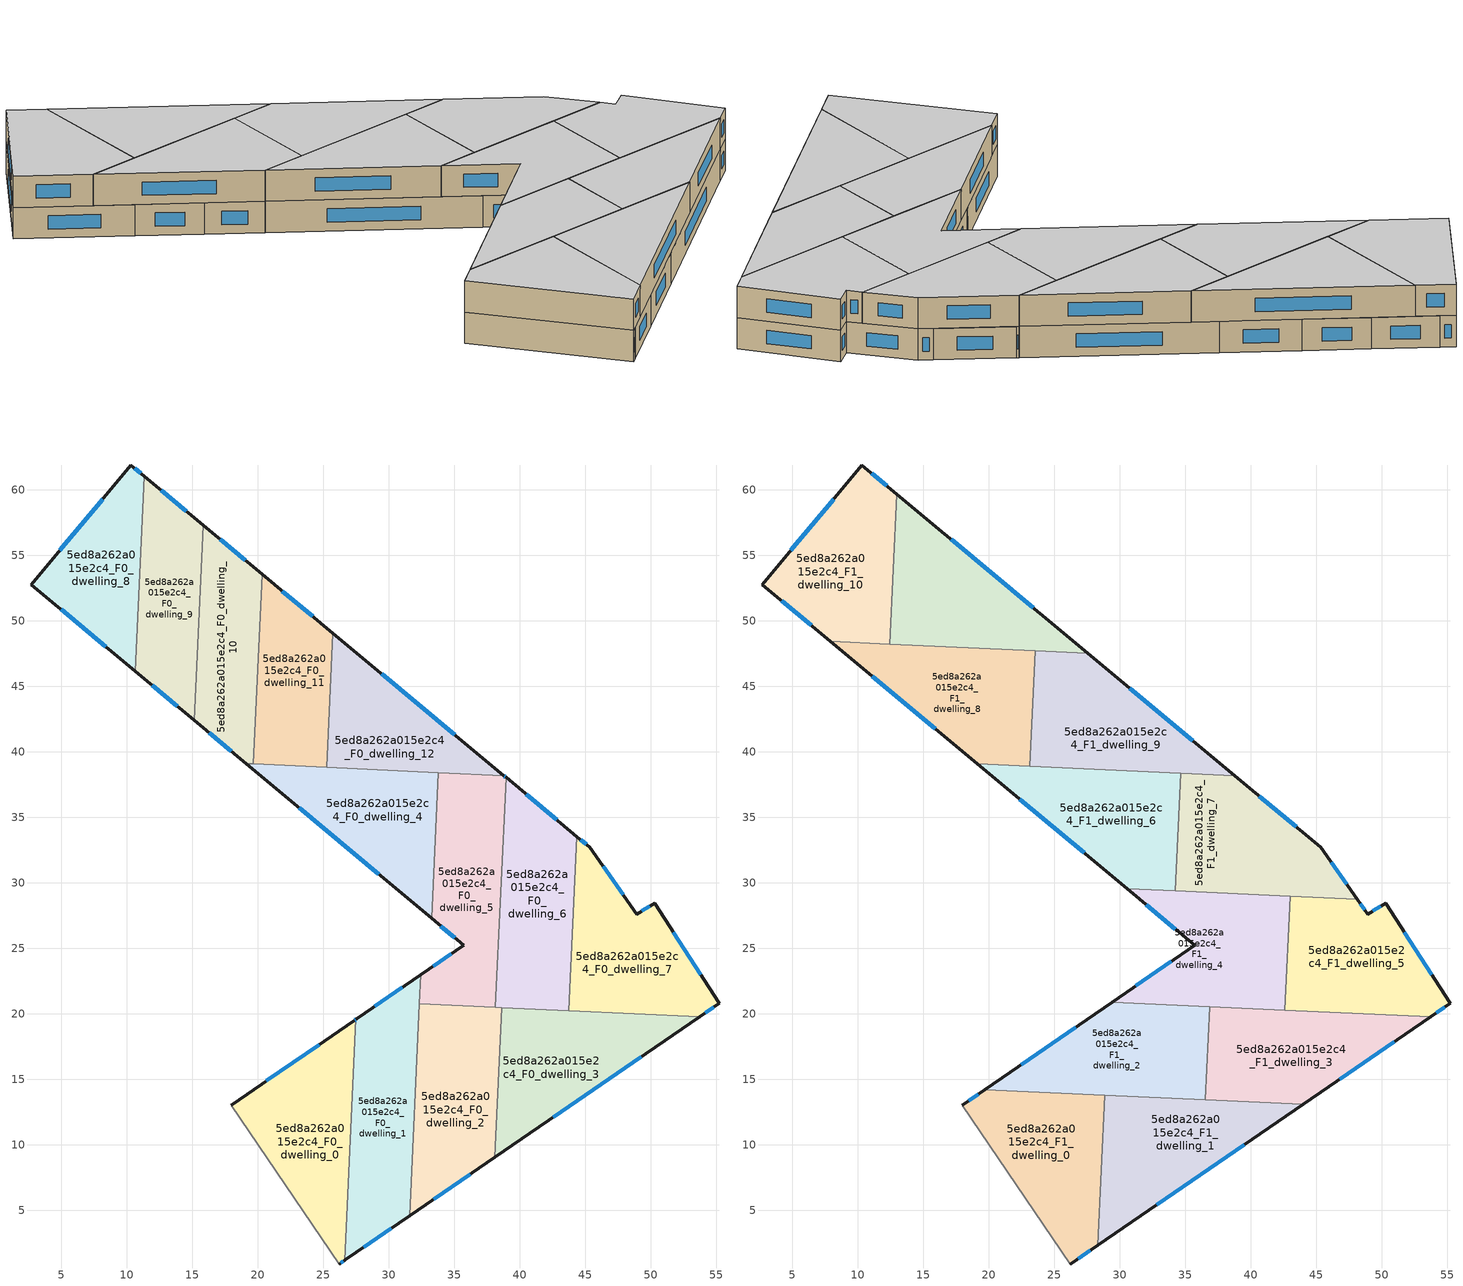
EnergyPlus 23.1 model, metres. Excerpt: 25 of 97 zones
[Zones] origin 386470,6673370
5ed8a262a015e2c4_F0_dwelling_0
 floor ground (EU_floor_Construction): 27.51,19.57 26.66,1.18 26.24,0.89 17.98,13.02 27.41,19.5 z0
 wall outside (EU_wall_Construction): 27.51,19.57 27.41,19.5 17.98,13.02 / 26.24,0.89 26.66,1.18 z0:3
 wall to 5ed8a262a015e2c4_F0_dwelling_1 (EU_wall_Construction): 26.66,1.18 27.51,19.57 z0:3
 wall adiabatic (EU_wall_Construction): 17.98,13.02 26.24,0.89 z0:3
 window (EU_Window_Construction): 27.48,19.55 27.44,19.52 / 26.36,0.98 26.54,1.1 / 24.72,17.65 20.68,14.87 z0.86:2.14
5ed8a262a015e2c4_F0_dwelling_1
 floor ground (EU_floor_Construction): 32.46,22.97 31.61,4.58 26.71,1.22 26.66,1.18 27.51,19.57 27.56,19.61 z0
 wall outside (EU_wall_Construction): 32.46,22.97 27.56,19.61 27.51,19.57 / 26.66,1.18 26.71,1.22 31.61,4.58 z0:3
 wall to 5ed8a262a015e2c4_F0_dwelling_2 (EU_wall_Construction): 31.61,4.58 32.36,20.76 z0:3
 wall to 5ed8a262a015e2c4_F0_dwelling_5 (EU_wall_Construction): 32.36,20.76 32.46,22.97 z0:3
 window (EU_Window_Construction): 31.06,22.01 28.96,20.57 / 28.11,2.18 30.21,3.62 z0.86:2.14
5ed8a262a015e2c4_F0_dwelling_10
 floor ground (EU_floor_Construction): 20.35,53.55 19.68,39.06 19.13,39.09 15.17,42.39 15.86,57.29 z0
 wall outside (EU_wall_Construction): 20.35,53.55 15.86,57.29 / 15.17,42.39 19.13,39.09 z0:3
 wall to 5ed8a262a015e2c4_F0_dwelling_11 (EU_wall_Construction): 19.68,39.06 20.35,53.55 z0:3
 wall to 5ed8a262a015e2c4_F0_dwelling_9 (EU_wall_Construction): 15.86,57.29 15.17,42.39 z0:3
 wall to 5ed8a262a015e2c4_F0_dwelling_4 (EU_wall_Construction): 19.13,39.09 19.68,39.06 z0:3
 window (EU_Window_Construction): 19.06,54.61 17.14,56.22 / 16.3,41.45 18,40.03 z0.86:2.14
5ed8a262a015e2c4_F0_dwelling_11
 floor ground (EU_floor_Construction): 25.75,49.04 25.28,38.8 19.68,39.06 20.35,53.55 z0
 wall outside (EU_wall_Construction): 25.75,49.04 20.35,53.55 z0:3
 wall to 5ed8a262a015e2c4_F0_dwelling_12 (EU_wall_Construction): 25.28,38.8 25.75,49.04 z0:3
 wall to 5ed8a262a015e2c4_F0_dwelling_4 (EU_wall_Construction): 19.68,39.06 25.28,38.8 z0:3
 window (EU_Window_Construction): 24.21,50.33 21.89,52.26 z0.86:2.14
5ed8a262a015e2c4_F0_dwelling_12
 floor ground (EU_floor_Construction): 38.79,38.18 25.28,38.8 25.75,49.04 z0
 wall outside (EU_wall_Construction): 38.79,38.18 25.75,49.04 z0:3
 wall to 5ed8a262a015e2c4_F0_dwelling_5 (EU_wall_Construction): 33.8,38.41 38.79,38.18 z0:3
 wall to 5ed8a262a015e2c4_F0_dwelling_4 (EU_wall_Construction): 25.27,38.8 33.8,38.41 z0:3
 window (EU_Window_Construction): 35.07,41.28 29.48,45.94 z0.86:2.14
5ed8a262a015e2c4_F0_dwelling_2
 floor ground (EU_floor_Construction): 38.62,20.47 38.09,9.03 31.61,4.58 32.36,20.75 z0
 wall outside (EU_wall_Construction): 31.61,4.58 38.09,9.03 z0:3
 wall to 5ed8a262a015e2c4_F0_dwelling_3 (EU_wall_Construction): 38.09,9.03 38.62,20.47 z0:3
 wall to 5ed8a262a015e2c4_F0_dwelling_5 (EU_wall_Construction): 38.16,20.49 32.36,20.75 z0:3
 wall to 5ed8a262a015e2c4_F0_dwelling_6 (EU_wall_Construction): 38.62,20.47 38.16,20.49 z0:3
 window (EU_Window_Construction): 33.46,5.85 36.24,7.76 z0.86:2.14
5ed8a262a015e2c4_F0_dwelling_3
 floor ground (EU_floor_Construction): 53.75,19.77 38.09,9.03 38.62,20.47 z0
 wall outside (EU_wall_Construction): 38.09,9.03 53.75,19.77 z0:3
 wall to 5ed8a262a015e2c4_F0_dwelling_7 (EU_wall_Construction): 53.75,19.77 43.77,20.23 z0:3
 wall to 5ed8a262a015e2c4_F0_dwelling_6 (EU_wall_Construction): 43.77,20.23 38.62,20.47 z0:3
 window (EU_Window_Construction): 42.57,12.09 49.28,16.7 z0.86:2.14
5ed8a262a015e2c4_F0_dwelling_4
 floor ground (EU_floor_Construction): 33.8,38.41 33.29,27.27 19.13,39.09 z0
 wall outside (EU_wall_Construction): 19.13,39.09 33.29,27.27 z0:3
 wall to 5ed8a262a015e2c4_F0_dwelling_5 (EU_wall_Construction): 33.29,27.27 33.8,38.41 z0:3
 window (EU_Window_Construction): 23.17,35.71 29.24,30.65 z0.86:2.14
5ed8a262a015e2c4_F0_dwelling_5
 floor ground (EU_floor_Construction): 38.79,38.18 38.97,38.03 38.16,20.49 32.36,20.75 32.46,22.97 35.74,25.22 33.29,27.27 33.8,38.41 z0
 wall outside (EU_wall_Construction): 33.29,27.27 35.74,25.22 32.46,22.97 / 38.97,38.03 38.79,38.18 z0:3
 wall to 5ed8a262a015e2c4_F0_dwelling_6 (EU_wall_Construction): 38.16,20.49 38.97,38.03 z0:3
 window (EU_Window_Construction): 34.8,24.58 33.4,23.61 / 33.99,26.69 35.04,25.81 / 38.92,38.07 38.84,38.14 z0.86:2.14
5ed8a262a015e2c4_F0_dwelling_6
 floor ground (EU_floor_Construction): 44.38,33.52 43.77,20.23 38.16,20.49 38.97,38.03 z0
 wall outside (EU_wall_Construction): 44.38,33.52 38.97,38.03 z0:3
 wall to 5ed8a262a015e2c4_F0_dwelling_7 (EU_wall_Construction): 43.77,20.23 44.38,33.52 z0:3
 window (EU_Window_Construction): 42.83,34.81 40.51,36.74 z0.86:2.14
5ed8a262a015e2c4_F0_dwelling_7
 floor ground (EU_floor_Construction): 50.33,28.42 55.23,20.78 53.75,19.77 43.77,20.23 44.38,33.52 45.35,32.71 48.93,27.61 z0
 wall outside (EU_wall_Construction): 53.75,19.77 55.23,20.78 50.33,28.42 48.93,27.61 45.35,32.71 44.38,33.52 z0:3
 window (EU_Window_Construction): 54.17,20.06 54.81,20.49 / 45.07,32.95 44.66,33.29 / 47.91,29.07 46.37,31.26 / 49.93,28.19 49.33,27.84 / 53.83,22.96 51.73,26.24 z0.86:2.14
5ed8a262a015e2c4_F0_dwelling_8
 floor ground (EU_floor_Construction): 11.37,61.02 10.68,46.13 2.74,52.76 10.34,61.88 z0
 wall outside (EU_wall_Construction): 11.37,61.02 10.34,61.88 2.74,52.76 10.68,46.13 z0:3
 wall to 5ed8a262a015e2c4_F0_dwelling_9 (EU_wall_Construction): 10.68,46.13 11.37,61.02 z0:3
 window (EU_Window_Construction): 5.01,50.87 8.41,48.03 / 8.17,59.28 4.91,55.37 / 11.08,61.27 10.63,61.64 z0.86:2.14
5ed8a262a015e2c4_F0_dwelling_9
 floor ground (EU_floor_Construction): 15.86,57.29 15.17,42.39 10.68,46.13 11.37,61.02 z0
 wall outside (EU_wall_Construction): 10.68,46.13 15.17,42.39 / 15.86,57.29 11.37,61.02 z0:3
 window (EU_Window_Construction): 11.96,45.07 13.89,43.46 / 14.57,58.35 12.65,59.96 z0.86:2.14
5ed8a262a015e2c4_F1_dwelling_0
 floor to 5ed8a262a015e2c4_F0_dwelling_0 (EU_floor_Construction): 27.25,13.86 26.66,1.18 26.24,0.89 17.98,13.02 19.71,14.21 z3
 floor to 5ed8a262a015e2c4_F0_dwelling_1 (EU_floor_Construction): 28.88,13.78 28.35,2.34 26.71,1.22 26.7,1.21 26.66,1.18 27.25,13.86 z3
 wall outside (EU_wall_Construction): 26.24,0.89 28.35,2.34 / 19.71,14.21 17.98,13.02 z3:6
 wall to 5ed8a262a015e2c4_F1_dwelling_1 (EU_wall_Construction): 28.35,2.34 28.88,13.78 z3:6
 wall adiabatic (EU_wall_Construction): 17.98,13.02 26.24,0.89 z3:6
 wall to 5ed8a262a015e2c4_F1_dwelling_2 (EU_wall_Construction): 28.88,13.78 19.71,14.21 z3:6
 window (EU_Window_Construction): 26.85,1.31 27.75,1.93 / 19.22,13.87 18.48,13.36 z3.86:5.14
 ceiling to 5ed8a262a015e2c4_F2_dwelling_0 (EU_floor_Construction): 28.35,2.34 28.88,13.78 19.71,14.21 17.98,13.02 26.24,0.89 z6
5ed8a262a015e2c4_F1_dwelling_1
 floor to 5ed8a262a015e2c4_F0_dwelling_2 (EU_floor_Construction): 38.29,13.35 38.09,9.03 31.61,4.58 32.03,13.64 z3
 floor to 5ed8a262a015e2c4_F0_dwelling_3 (EU_floor_Construction): 44.01,13.08 38.09,9.03 38.29,13.35 z3
 floor to 5ed8a262a015e2c4_F0_dwelling_1 (EU_floor_Construction): 32.03,13.64 31.61,4.58 28.35,2.34 28.88,13.78 z3
 wall outside (EU_wall_Construction): 28.35,2.34 44.01,13.08 z3:6
 wall to 5ed8a262a015e2c4_F1_dwelling_3 (EU_wall_Construction): 44.01,13.08 36.56,13.43 z3:6
 wall to 5ed8a262a015e2c4_F1_dwelling_2 (EU_wall_Construction): 36.56,13.43 28.88,13.78 z3:6
 window (EU_Window_Construction): 32.83,5.41 39.53,10.01 z3.86:5.14
 ceiling to 5ed8a262a015e2c4_F2_dwelling_1 (EU_floor_Construction): 44.01,13.08 28.88,13.78 28.35,2.34 z6
5ed8a262a015e2c4_F1_dwelling_10
 floor to 5ed8a262a015e2c4_F0_dwelling_8 (EU_floor_Construction): 11.37,61.02 10.78,48.3 7.93,48.43 2.74,52.76 10.34,61.88 z3
 floor to 5ed8a262a015e2c4_F0_dwelling_9 (EU_floor_Construction): 13,59.67 12.47,48.22 10.78,48.3 11.37,61.02 z3
 wall outside (EU_wall_Construction): 13,59.67 10.34,61.88 2.74,52.76 7.93,48.43 z3:6
 wall to 5ed8a262a015e2c4_F1_dwelling_11 (EU_wall_Construction): 12.47,48.22 13,59.67 z3:6
 wall to 5ed8a262a015e2c4_F1_dwelling_8 (EU_wall_Construction): 7.93,48.43 12.47,48.22 z3:6
 window (EU_Window_Construction): 12.24,60.3 11.1,61.25 / 4.23,51.52 6.45,49.67 / 8.17,59.28 4.91,55.37 z3.86:5.14
 ceiling to 5ed8a262a015e2c4_F2_dwelling_10 (EU_floor_Construction): 12.47,48.22 13,59.67 10.34,61.88 2.74,52.76 7.93,48.43 z6
5ed8a262a015e2c4_F1_dwelling_11
 floor to 5ed8a262a015e2c4_F0_dwelling_10 (EU_floor_Construction): 20.35,53.55 20.08,47.87 15.43,48.08 15.86,57.29 z3
 floor to 5ed8a262a015e2c4_F0_dwelling_9 (EU_floor_Construction): 15.86,57.29 15.43,48.08 12.47,48.22 13,59.67 z3
 floor to 5ed8a262a015e2c4_F0_dwelling_11 (EU_floor_Construction): 25.75,49.04 25.68,47.61 20.08,47.87 20.35,53.55 z3
 floor to 5ed8a262a015e2c4_F0_dwelling_12 (EU_floor_Construction): 27.58,47.52 25.68,47.61 25.75,49.04 z3
 wall outside (EU_wall_Construction): 27.58,47.52 13,59.67 z3:6
 wall to 5ed8a262a015e2c4_F1_dwelling_9 (EU_wall_Construction): 23.56,47.71 27.58,47.52 z3:6
 wall to 5ed8a262a015e2c4_F1_dwelling_8 (EU_wall_Construction): 12.47,48.22 23.56,47.71 z3:6
 window (EU_Window_Construction): 23.41,50.99 17.16,56.2 z3.86:5.14
 ceiling to 5ed8a262a015e2c4_F2_dwelling_11 (EU_floor_Construction): 27.58,47.52 13,59.67 12.47,48.22 z6
5ed8a262a015e2c4_F1_dwelling_2
 floor outside (EU_floor_Construction): 36.89,20.55 32.36,20.75 32.03,13.64 32.35,20.76 z3
 floor to 5ed8a262a015e2c4_F0_dwelling_1 (EU_floor_Construction): 32.35,20.76 32.03,13.64 27.25,13.86 27.51,19.57 27.56,19.6 29.43,20.89 z3
 floor to 5ed8a262a015e2c4_F0_dwelling_0 (EU_floor_Construction): 27.51,19.57 27.25,13.86 19.71,14.21 27.41,19.5 z3
 floor to 5ed8a262a015e2c4_F0_dwelling_2 (EU_floor_Construction): 36.89,20.55 36.56,13.43 32.03,13.64 32.36,20.75 z3
 wall outside (EU_wall_Construction): 29.43,20.89 19.71,14.21 z3:6
 wall to 5ed8a262a015e2c4_F1_dwelling_3 (EU_wall_Construction): 36.56,13.43 36.89,20.55 z3:6
 wall to 5ed8a262a015e2c4_F1_dwelling_4 (EU_wall_Construction): 36.89,20.55 29.43,20.89 z3:6
 window (EU_Window_Construction): 26.66,18.98 22.49,16.12 z3.86:5.14
 ceiling to 5ed8a262a015e2c4_F2_dwelling_2 (EU_floor_Construction): 36.56,13.43 36.89,20.55 29.43,20.89 19.71,14.21 z6
5ed8a262a015e2c4_F1_dwelling_3
 floor to 5ed8a262a015e2c4_F0_dwelling_3 (EU_floor_Construction): 53.75,19.77 44.01,13.08 38.29,13.35 38.62,20.47 z3
 floor to 5ed8a262a015e2c4_F0_dwelling_2 (EU_floor_Construction): 38.62,20.47 38.29,13.35 36.56,13.43 36.89,20.55 z3
 wall outside (EU_wall_Construction): 44.01,13.08 53.75,19.77 z3:6
 wall to 5ed8a262a015e2c4_F1_dwelling_5 (EU_wall_Construction): 53.75,19.77 42.62,20.28 z3:6
 wall to 5ed8a262a015e2c4_F1_dwelling_4 (EU_wall_Construction): 42.62,20.28 36.89,20.55 z3:6
 window (EU_Window_Construction): 46.79,14.99 50.97,17.86 z3.86:5.14
 ceiling to 5ed8a262a015e2c4_F2_dwelling_3 (EU_floor_Construction): 53.75,19.77 36.89,20.55 36.56,13.43 44.01,13.08 z6
5ed8a262a015e2c4_F1_dwelling_4
 floor to 5ed8a262a015e2c4_F0_dwelling_5 (EU_floor_Construction): 38.56,29.17 38.16,20.49 32.36,20.76 32.46,22.97 35.74,25.22 33.29,27.27 33.39,29.41 z3
 floor to 5ed8a262a015e2c4_F0_dwelling_1 (EU_floor_Construction): 32.45,22.97 32.35,20.76 29.43,20.89 z3
 floor to 5ed8a262a015e2c4_F0_dwelling_4 (EU_floor_Construction): 33.39,29.41 33.29,27.27 30.57,29.54 z3
 floor to 5ed8a262a015e2c4_F0_dwelling_6 (EU_floor_Construction): 43.02,28.96 42.62,20.28 38.16,20.49 38.56,29.17 z3
 wall outside (EU_wall_Construction): 30.57,29.54 35.74,25.22 29.43,20.89 z3:6
 wall to 5ed8a262a015e2c4_F1_dwelling_5 (EU_wall_Construction): 42.62,20.28 43.02,28.96 z3:6
 wall to 5ed8a262a015e2c4_F1_dwelling_7 (EU_wall_Construction): 43.02,28.96 34.25,29.37 z3:6
 wall to 5ed8a262a015e2c4_F1_dwelling_6 (EU_wall_Construction): 34.25,29.37 30.57,29.54 z3:6
 window (EU_Window_Construction): 33.94,23.99 31.24,22.13 / 32.05,28.31 34.26,26.46 z3.86:5.14
 ceiling to 5ed8a262a015e2c4_F2_dwelling_4 (EU_floor_Construction): 42.62,20.28 43.02,28.96 30.57,29.54 35.74,25.22 29.43,20.89 z6
5ed8a262a015e2c4_F1_dwelling_5
 floor to 5ed8a262a015e2c4_F0_dwelling_7 (EU_floor_Construction): 50.33,28.42 55.23,20.78 53.75,19.77 43.77,20.23 44.17,28.91 48.15,28.73 48.93,27.61 z3
 floor to 5ed8a262a015e2c4_F0_dwelling_6 (EU_floor_Construction): 44.17,28.91 43.77,20.23 42.62,20.28 43.02,28.96 z3
 wall outside (EU_wall_Construction): 53.75,19.77 55.23,20.78 50.33,28.42 48.93,27.61 48.15,28.73 z3:6
 wall to 5ed8a262a015e2c4_F1_dwelling_7 (EU_wall_Construction): 48.15,28.73 43.02,28.96 z3:6
 window (EU_Window_Construction): 48.71,27.93 48.37,28.41 / 49.93,28.19 49.33,27.84 / 53.83,22.96 51.73,26.24 / 54.17,20.06 54.81,20.49 z3.86:5.14
 ceiling to 5ed8a262a015e2c4_F2_dwelling_5 (EU_floor_Construction): 55.23,20.78 50.33,28.42 48.93,27.61 48.15,28.73 43.02,28.96 42.62,20.28 53.75,19.77 z6
5ed8a262a015e2c4_F1_dwelling_6
 floor to 5ed8a262a015e2c4_F0_dwelling_4 (EU_floor_Construction): 33.8,38.41 33.39,29.41 30.57,29.54 19.13,39.09 z3
 floor to 5ed8a262a015e2c4_F0_dwelling_5 (EU_floor_Construction): 34.67,38.37 34.25,29.37 33.39,29.41 33.8,38.41 z3
 wall outside (EU_wall_Construction): 19.13,39.09 30.57,29.54 z3:6
 wall to 5ed8a262a015e2c4_F1_dwelling_7 (EU_wall_Construction): 34.25,29.37 34.67,38.37 z3:6
 wall to 5ed8a262a015e2c4_F1_dwelling_9 (EU_wall_Construction): 34.67,38.37 23.15,38.9 z3:6
 wall to 5ed8a262a015e2c4_F1_dwelling_8 (EU_wall_Construction): 23.15,38.9 19.13,39.09 z3:6
 window (EU_Window_Construction): 22.4,36.36 27.3,32.27 z3.86:5.14
 ceiling to 5ed8a262a015e2c4_F2_dwelling_6 (EU_floor_Construction): 34.25,29.37 34.67,38.37 19.13,39.09 30.57,29.54 z6
5ed8a262a015e2c4_F1_dwelling_7
 floor to 5ed8a262a015e2c4_F0_dwelling_6 (EU_floor_Construction): 44.38,33.52 44.17,28.91 38.56,29.17 38.97,38.03 z3
 floor to 5ed8a262a015e2c4_F0_dwelling_7 (EU_floor_Construction): 45.35,32.71 48.15,28.73 44.17,28.91 44.38,33.52 z3
 floor to 5ed8a262a015e2c4_F0_dwelling_5 (EU_floor_Construction): 38.79,38.18 38.97,38.03 38.56,29.17 34.25,29.37 34.67,38.37 z3
 wall outside (EU_wall_Construction): 48.15,28.73 45.35,32.71 38.79,38.18 z3:6
 wall to 5ed8a262a015e2c4_F1_dwelling_9 (EU_wall_Construction): 38.79,38.18 34.67,38.37 z3:6
 window (EU_Window_Construction): 43.48,34.28 40.67,36.62 / 47.35,29.87 46.15,31.57 z3.86:5.14
 ceiling to 5ed8a262a015e2c4_F2_dwelling_7 (EU_floor_Construction): 48.15,28.73 45.35,32.71 38.79,38.18 34.67,38.37 34.25,29.37 z6
5ed8a262a015e2c4_F1_dwelling_8
 floor to 5ed8a262a015e2c4_F0_dwelling_11 (EU_floor_Construction): 23.56,47.71 23.15,38.9 19.68,39.06 20.08,47.87 z3
 floor to 5ed8a262a015e2c4_F0_dwelling_10 (EU_floor_Construction): 20.08,47.87 19.68,39.06 19.13,39.09 15.17,42.39 15.43,48.08 z3
 floor to 5ed8a262a015e2c4_F0_dwelling_8 (EU_floor_Construction): 10.78,48.3 10.68,46.13 7.93,48.43 z3
 floor to 5ed8a262a015e2c4_F0_dwelling_9 (EU_floor_Construction): 15.43,48.08 15.17,42.39 10.68,46.13 10.78,48.3 z3
 wall outside (EU_wall_Construction): 7.93,48.43 19.13,39.09 z3:6
 wall to 5ed8a262a015e2c4_F1_dwelling_9 (EU_wall_Construction): 23.15,38.9 23.56,47.71 z3:6
 window (EU_Window_Construction): 11.13,45.76 15.93,41.76 z3.86:5.14
 ceiling to 5ed8a262a015e2c4_F2_dwelling_8 (EU_floor_Construction): 23.15,38.9 23.56,47.71 7.93,48.43 19.13,39.09 z6
5ed8a262a015e2c4_F1_dwelling_9
 floor to 5ed8a262a015e2c4_F0_dwelling_12 (EU_floor_Construction): 38.79,38.18 25.28,38.8 25.68,47.61 27.58,47.52 z3
 floor to 5ed8a262a015e2c4_F0_dwelling_11 (EU_floor_Construction): 25.68,47.61 25.28,38.8 23.15,38.9 23.56,47.71 z3
 wall outside (EU_wall_Construction): 38.79,38.18 27.58,47.52 z3:6
 window (EU_Window_Construction): 35.59,40.85 30.78,44.85 z3.86:5.14
 ceiling to 5ed8a262a015e2c4_F2_dwelling_9 (EU_floor_Construction): 38.79,38.18 27.58,47.52 23.56,47.71 23.15,38.9 z6
[Building]
EU S2 Campaign: North Axis=0; Terrain=City; Solar Distribution=FullExterior
[Site:Location]
Helsinki-Vantaa.AP: Latitude=60.317; Longitude=24.963; Time Zone=2; Elevation=54.6
[SizingPeriod:WeatherFileDays]
AnnualSizingPeriod: Begin Month=1; Begin Day of Month=1; End Month=12; End Day of Month=31; Day of Week for Start Day=Monday; Use Weather File Daylight Saving Period=No; Use Weather File Rain and Snow Indicators=No
[MATERIAL]
EU_InternalMass_Material: Roughness=MediumRough; Thickness=0.1; Conductivity=1; Density=1800; Specific Heat=900; Thermal Absorptance=0.9; Solar Absorptance=0.7; Visible Absorptance=0.7
[MATERIAL:NOMASS] Roughness=MediumRough; Thermal Absorptance=0.9; Solar Absorptance=0.7; Visible Absorptance=0.7
Name | Thermal Resistance
EU_wall_NoMass | 1.10183
EU_floor_NoMass | 1.70606
[WINDOWMATERIAL:SIMPLEGLAZINGSYSTEM]
EU_Window_SimpleGlazing: UFactor=3.11035; Solar Heat Gain Coefficient=0.8; Visible Transmittance=0.8
[CONSTRUCTION]
EU_wall_Construction: EU_wall_NoMass
EU_floor_Construction: EU_floor_NoMass
EU_Window_Construction: EU_Window_SimpleGlazing
EU_InternalMass_Construction: EU_InternalMass_Material
[ZONE] Type=1; Multiplier=1; Ceiling Height=autocalculate; Floor Area=autocalculate; Part of Total Floor Area=Yes
Name | Volume
5ed8a262a015e2c4_F0_dwelling_0 | 265.673
5ed8a262a015e2c4_F1_dwelling_0 | 260.116
5ed8a262a015e2c4_F0_dwelling_1 | 264.125
5ed8a262a015e2c4_F1_dwelling_1 | 260.101
5ed8a262a015e2c4_F0_dwelling_10 | 208.102
5ed8a262a015e2c4_F1_dwelling_10; 5ed8a262a015e2c4_F0_dwelling_2 | 260.084
5ed8a262a015e2c4_F0_dwelling_11 | 208.057
5ed8a262a015e2c4_F1_dwelling_11 | 260.08
5ed8a262a015e2c4_F0_dwelling_12; 5ed8a262a015e2c4_F0_dwelling_8 | 208.085
5ed8a262a015e2c4_F1_dwelling_2 | 260.091
5ed8a262a015e2c4_F0_dwelling_3 | 260.118
5ed8a262a015e2c4_F1_dwelling_3 | 260.093
5ed8a262a015e2c4_F0_dwelling_4 | 245.715
5ed8a262a015e2c4_F1_dwelling_4 | 260.098
5ed8a262a015e2c4_F0_dwelling_5 | 264.751
5ed8a262a015e2c4_F1_dwelling_5 | 260.105
5ed8a262a015e2c4_F0_dwelling_6 | 260.068
5ed8a262a015e2c4_F1_dwelling_6 | 260.082
5ed8a262a015e2c4_F0_dwelling_7 | 260.081
5ed8a262a015e2c4_F1_dwelling_7 | 260.071
5ed8a262a015e2c4_F1_dwelling_8 | 260.106
5ed8a262a015e2c4_F0_dwelling_9 | 208.094
5ed8a262a015e2c4_F1_dwelling_9 | 260.142
[INTERNALMASS] Construction=EU_InternalMass_Construction
Name | Zone or ZoneList | Surface Area
5ed8a262a015e2c4_F0_dwelling_0_EU_InternalMass | 5ed8a262a015e2c4_F0_dwelling_0 | 88.5461
5ed8a262a015e2c4_F0_dwelling_1_EU_InternalMass | 5ed8a262a015e2c4_F0_dwelling_1 | 88.1035
5ed8a262a015e2c4_F0_dwelling_2_EU_InternalMass | 5ed8a262a015e2c4_F0_dwelling_2 | 86.6945
5ed8a262a015e2c4_F0_dwelling_3_EU_InternalMass | 5ed8a262a015e2c4_F0_dwelling_3 | 86.7059
5ed8a262a015e2c4_F0_dwelling_4_EU_InternalMass | 5ed8a262a015e2c4_F0_dwelling_4 | 81.9052
5ed8a262a015e2c4_F0_dwelling_5_EU_InternalMass | 5ed8a262a015e2c4_F0_dwelling_5 | 88.2496
5ed8a262a015e2c4_F0_dwelling_6_EU_InternalMass | 5ed8a262a015e2c4_F0_dwelling_6 | 86.689
5ed8a262a015e2c4_F0_dwelling_7_EU_InternalMass | 5ed8a262a015e2c4_F0_dwelling_7 | 86.6938
5ed8a262a015e2c4_F0_dwelling_8_EU_InternalMass | 5ed8a262a015e2c4_F0_dwelling_8 | 69.3619
5ed8a262a015e2c4_F0_dwelling_9_EU_InternalMass | 5ed8a262a015e2c4_F0_dwelling_9 | 69.3649
5ed8a262a015e2c4_F0_dwelling_10_EU_InternalMass | 5ed8a262a015e2c4_F0_dwelling_10 | 69.3673
5ed8a262a015e2c4_F0_dwelling_11_EU_InternalMass | 5ed8a262a015e2c4_F0_dwelling_11 | 69.3524
5ed8a262a015e2c4_F0_dwelling_12_EU_InternalMass | 5ed8a262a015e2c4_F0_dwelling_12 | 69.3619
5ed8a262a015e2c4_F1_dwelling_0_EU_InternalMass | 5ed8a262a015e2c4_F1_dwelling_0 | 86.7053
5ed8a262a015e2c4_F1_dwelling_1_EU_InternalMass | 5ed8a262a015e2c4_F1_dwelling_1 | 86.7002
5ed8a262a015e2c4_F1_dwelling_2_EU_InternalMass | 5ed8a262a015e2c4_F1_dwelling_2 | 86.6968
5ed8a262a015e2c4_F1_dwelling_3_EU_InternalMass | 5ed8a262a015e2c4_F1_dwelling_3 | 86.6977
5ed8a262a015e2c4_F1_dwelling_4_EU_InternalMass | 5ed8a262a015e2c4_F1_dwelling_4 | 86.6993
5ed8a262a015e2c4_F1_dwelling_5_EU_InternalMass | 5ed8a262a015e2c4_F1_dwelling_5 | 86.7016
5ed8a262a015e2c4_F1_dwelling_6_EU_InternalMass | 5ed8a262a015e2c4_F1_dwelling_6 | 86.6939
5ed8a262a015e2c4_F1_dwelling_7_EU_InternalMass | 5ed8a262a015e2c4_F1_dwelling_7 | 86.6901
5ed8a262a015e2c4_F1_dwelling_8_EU_InternalMass | 5ed8a262a015e2c4_F1_dwelling_8 | 86.7021
5ed8a262a015e2c4_F1_dwelling_9_EU_InternalMass | 5ed8a262a015e2c4_F1_dwelling_9 | 86.7136
5ed8a262a015e2c4_F1_dwelling_10_EU_InternalMass | 5ed8a262a015e2c4_F1_dwelling_10 | 86.695
5ed8a262a015e2c4_F1_dwelling_11_EU_InternalMass | 5ed8a262a015e2c4_F1_dwelling_11 | 86.6935
[OTHEREQUIPMENT] Fuel Type=Electricity; Design Level Calculation Method=Watts/Area; Power per Zone Floor Area=1; Fraction Latent=0; Fraction Radiant=0; Fraction Lost=0; Carbon Dioxide Generation Rate=0; EndUse Subcategory=EU_Step8_InternalGains
Name | Zone or ZoneList or Space or SpaceList | Schedule
EU_Step8_InternalGain_5ed8a262a015e2c4_F0_dwelling_0_f000 | 5ed8a262a015e2c4_F0_dwelling_0 | EU_Step8_GainSchedule_5ed8a262a015e2c4_F0_dwelling_0_f000
EU_Step8_InternalGain_5ed8a262a015e2c4_F0_dwelling_1_f000 | 5ed8a262a015e2c4_F0_dwelling_1 | EU_Step8_GainSchedule_5ed8a262a015e2c4_F0_dwelling_1_f000
EU_Step8_InternalGain_5ed8a262a015e2c4_F0_dwelling_2_f000 | 5ed8a262a015e2c4_F0_dwelling_2 | EU_Step8_GainSchedule_5ed8a262a015e2c4_F0_dwelling_2_f000
EU_Step8_InternalGain_5ed8a262a015e2c4_F0_dwelling_3_f000 | 5ed8a262a015e2c4_F0_dwelling_3 | EU_Step8_GainSchedule_5ed8a262a015e2c4_F0_dwelling_3_f000
EU_Step8_InternalGain_5ed8a262a015e2c4_F0_dwelling_4_f000 | 5ed8a262a015e2c4_F0_dwelling_4 | EU_Step8_GainSchedule_5ed8a262a015e2c4_F0_dwelling_4_f000
EU_Step8_InternalGain_5ed8a262a015e2c4_F0_dwelling_5_f000 | 5ed8a262a015e2c4_F0_dwelling_5 | EU_Step8_GainSchedule_5ed8a262a015e2c4_F0_dwelling_5_f000
EU_Step8_InternalGain_5ed8a262a015e2c4_F0_dwelling_6_f000 | 5ed8a262a015e2c4_F0_dwelling_6 | EU_Step8_GainSchedule_5ed8a262a015e2c4_F0_dwelling_6_f000
EU_Step8_InternalGain_5ed8a262a015e2c4_F0_dwelling_7_f000 | 5ed8a262a015e2c4_F0_dwelling_7 | EU_Step8_GainSchedule_5ed8a262a015e2c4_F0_dwelling_7_f000
EU_Step8_InternalGain_5ed8a262a015e2c4_F0_dwelling_8_f000 | 5ed8a262a015e2c4_F0_dwelling_8 | EU_Step8_GainSchedule_5ed8a262a015e2c4_F0_dwelling_8_f000
EU_Step8_InternalGain_5ed8a262a015e2c4_F0_dwelling_9_f000 | 5ed8a262a015e2c4_F0_dwelling_9 | EU_Step8_GainSchedule_5ed8a262a015e2c4_F0_dwelling_9_f000
EU_Step8_InternalGain_5ed8a262a015e2c4_F0_dwelling_10_f000 | 5ed8a262a015e2c4_F0_dwelling_10 | EU_Step8_GainSchedule_5ed8a262a015e2c4_F0_dwelling_10_f000
EU_Step8_InternalGain_5ed8a262a015e2c4_F0_dwelling_11_f000 | 5ed8a262a015e2c4_F0_dwelling_11 | EU_Step8_GainSchedule_5ed8a262a015e2c4_F0_dwelling_11_f000
EU_Step8_InternalGain_5ed8a262a015e2c4_F0_dwelling_12_f000 | 5ed8a262a015e2c4_F0_dwelling_12 | EU_Step8_GainSchedule_5ed8a262a015e2c4_F0_dwelling_12_f000
EU_Step8_InternalGain_5ed8a262a015e2c4_F1_dwelling_0_f000 | 5ed8a262a015e2c4_F1_dwelling_0 | EU_Step8_GainSchedule_5ed8a262a015e2c4_F1_dwelling_0_f000
EU_Step8_InternalGain_5ed8a262a015e2c4_F1_dwelling_1_f000 | 5ed8a262a015e2c4_F1_dwelling_1 | EU_Step8_GainSchedule_5ed8a262a015e2c4_F1_dwelling_1_f000
EU_Step8_InternalGain_5ed8a262a015e2c4_F1_dwelling_2_f000 | 5ed8a262a015e2c4_F1_dwelling_2 | EU_Step8_GainSchedule_5ed8a262a015e2c4_F1_dwelling_2_f000
EU_Step8_InternalGain_5ed8a262a015e2c4_F1_dwelling_3_f000 | 5ed8a262a015e2c4_F1_dwelling_3 | EU_Step8_GainSchedule_5ed8a262a015e2c4_F1_dwelling_3_f000
EU_Step8_InternalGain_5ed8a262a015e2c4_F1_dwelling_4_f000 | 5ed8a262a015e2c4_F1_dwelling_4 | EU_Step8_GainSchedule_5ed8a262a015e2c4_F1_dwelling_4_f000
EU_Step8_InternalGain_5ed8a262a015e2c4_F1_dwelling_5_f000 | 5ed8a262a015e2c4_F1_dwelling_5 | EU_Step8_GainSchedule_5ed8a262a015e2c4_F1_dwelling_5_f000
EU_Step8_InternalGain_5ed8a262a015e2c4_F1_dwelling_6_f000 | 5ed8a262a015e2c4_F1_dwelling_6 | EU_Step8_GainSchedule_5ed8a262a015e2c4_F1_dwelling_6_f000
EU_Step8_InternalGain_5ed8a262a015e2c4_F1_dwelling_7_f000 | 5ed8a262a015e2c4_F1_dwelling_7 | EU_Step8_GainSchedule_5ed8a262a015e2c4_F1_dwelling_7_f000
EU_Step8_InternalGain_5ed8a262a015e2c4_F1_dwelling_8_f000 | 5ed8a262a015e2c4_F1_dwelling_8 | EU_Step8_GainSchedule_5ed8a262a015e2c4_F1_dwelling_8_f000
EU_Step8_InternalGain_5ed8a262a015e2c4_F1_dwelling_9_f000 | 5ed8a262a015e2c4_F1_dwelling_9 | EU_Step8_GainSchedule_5ed8a262a015e2c4_F1_dwelling_9_f000
EU_Step8_InternalGain_5ed8a262a015e2c4_F1_dwelling_10_f000 | 5ed8a262a015e2c4_F1_dwelling_10 | EU_Step8_GainSchedule_5ed8a262a015e2c4_F1_dwelling_10_f000
EU_Step8_InternalGain_5ed8a262a015e2c4_F1_dwelling_11_f000 | 5ed8a262a015e2c4_F1_dwelling_11 | EU_Step8_GainSchedule_5ed8a262a015e2c4_F1_dwelling_11_f000
[ZONEVENTILATION:DESIGNFLOWRATE] Schedule=EU_AlwaysOn; Design Flow Rate Calculation Method=AirChanges/Hour; Air Changes per Hour=0.756316; Ventilation Type=Natural; Fan Pressure Rise=0; Fan Total Efficiency=1; Constant Term Coefficient=1; Temperature Term Coefficient=0; Velocity Term Coefficient=0; Velocity Squared Term Coefficient=0; Minimum Indoor Temperature=-100; Maximum Indoor Temperature=100; Delta Temperature=-100; Minimum Outdoor Temperature=-100; Maximum Outdoor Temperature=100; Maximum Wind Speed=40
Name | Zone or ZoneList or Space or SpaceList
EU_ConstantAir_5ed8a262a015e2c4_F0_dwelling_0 | 5ed8a262a015e2c4_F0_dwelling_0
EU_ConstantAir_5ed8a262a015e2c4_F0_dwelling_1 | 5ed8a262a015e2c4_F0_dwelling_1
EU_ConstantAir_5ed8a262a015e2c4_F0_dwelling_2 | 5ed8a262a015e2c4_F0_dwelling_2
EU_ConstantAir_5ed8a262a015e2c4_F0_dwelling_3 | 5ed8a262a015e2c4_F0_dwelling_3
EU_ConstantAir_5ed8a262a015e2c4_F0_dwelling_4 | 5ed8a262a015e2c4_F0_dwelling_4
EU_ConstantAir_5ed8a262a015e2c4_F0_dwelling_5 | 5ed8a262a015e2c4_F0_dwelling_5
EU_ConstantAir_5ed8a262a015e2c4_F0_dwelling_6 | 5ed8a262a015e2c4_F0_dwelling_6
EU_ConstantAir_5ed8a262a015e2c4_F0_dwelling_7 | 5ed8a262a015e2c4_F0_dwelling_7
EU_ConstantAir_5ed8a262a015e2c4_F0_dwelling_8 | 5ed8a262a015e2c4_F0_dwelling_8
EU_ConstantAir_5ed8a262a015e2c4_F0_dwelling_9 | 5ed8a262a015e2c4_F0_dwelling_9
EU_ConstantAir_5ed8a262a015e2c4_F0_dwelling_10 | 5ed8a262a015e2c4_F0_dwelling_10
EU_ConstantAir_5ed8a262a015e2c4_F0_dwelling_11 | 5ed8a262a015e2c4_F0_dwelling_11
EU_ConstantAir_5ed8a262a015e2c4_F0_dwelling_12 | 5ed8a262a015e2c4_F0_dwelling_12
EU_ConstantAir_5ed8a262a015e2c4_F1_dwelling_0 | 5ed8a262a015e2c4_F1_dwelling_0
EU_ConstantAir_5ed8a262a015e2c4_F1_dwelling_1 | 5ed8a262a015e2c4_F1_dwelling_1
EU_ConstantAir_5ed8a262a015e2c4_F1_dwelling_2 | 5ed8a262a015e2c4_F1_dwelling_2
EU_ConstantAir_5ed8a262a015e2c4_F1_dwelling_3 | 5ed8a262a015e2c4_F1_dwelling_3
EU_ConstantAir_5ed8a262a015e2c4_F1_dwelling_4 | 5ed8a262a015e2c4_F1_dwelling_4
EU_ConstantAir_5ed8a262a015e2c4_F1_dwelling_5 | 5ed8a262a015e2c4_F1_dwelling_5
EU_ConstantAir_5ed8a262a015e2c4_F1_dwelling_6 | 5ed8a262a015e2c4_F1_dwelling_6
EU_ConstantAir_5ed8a262a015e2c4_F1_dwelling_7 | 5ed8a262a015e2c4_F1_dwelling_7
EU_ConstantAir_5ed8a262a015e2c4_F1_dwelling_8 | 5ed8a262a015e2c4_F1_dwelling_8
EU_ConstantAir_5ed8a262a015e2c4_F1_dwelling_9 | 5ed8a262a015e2c4_F1_dwelling_9
EU_ConstantAir_5ed8a262a015e2c4_F1_dwelling_10 | 5ed8a262a015e2c4_F1_dwelling_10
EU_ConstantAir_5ed8a262a015e2c4_F1_dwelling_11 | 5ed8a262a015e2c4_F1_dwelling_11
[HVACTEMPLATE:THERMOSTAT] Constant Heating Setpoint=20; Constant Cooling Setpoint=50
EU_HeatOnly_5ed8a262a015e2c4_F0_dwelling_0; EU_HeatOnly_5ed8a262a015e2c4_F0_dwelling_1; EU_HeatOnly_5ed8a262a015e2c4_F0_dwelling_2; EU_HeatOnly_5ed8a262a015e2c4_F0_dwelling_3; EU_HeatOnly_5ed8a262a015e2c4_F0_dwelling_4; EU_HeatOnly_5ed8a262a015e2c4_F0_dwelling_5; EU_HeatOnly_5ed8a262a015e2c4_F0_dwelling_6; EU_HeatOnly_5ed8a262a015e2c4_F0_dwelling_7; EU_HeatOnly_5ed8a262a015e2c4_F0_dwelling_8; EU_HeatOnly_5ed8a262a015e2c4_F0_dwelling_9; EU_HeatOnly_5ed8a262a015e2c4_F0_dwelling_10; EU_HeatOnly_5ed8a262a015e2c4_F0_dwelling_11; EU_HeatOnly_5ed8a262a015e2c4_F0_dwelling_12; EU_HeatOnly_5ed8a262a015e2c4_F1_dwelling_0; EU_HeatOnly_5ed8a262a015e2c4_F1_dwelling_1; EU_HeatOnly_5ed8a262a015e2c4_F1_dwelling_2; EU_HeatOnly_5ed8a262a015e2c4_F1_dwelling_3; EU_HeatOnly_5ed8a262a015e2c4_F1_dwelling_4; EU_HeatOnly_5ed8a262a015e2c4_F1_dwelling_5; EU_HeatOnly_5ed8a262a015e2c4_F1_dwelling_6; EU_HeatOnly_5ed8a262a015e2c4_F1_dwelling_7; EU_HeatOnly_5ed8a262a015e2c4_F1_dwelling_8; EU_HeatOnly_5ed8a262a015e2c4_F1_dwelling_9; EU_HeatOnly_5ed8a262a015e2c4_F1_dwelling_10; EU_HeatOnly_5ed8a262a015e2c4_F1_dwelling_11; EU_HeatOnly_5ed8a262a015e2c4_F2_dwelling_0; EU_HeatOnly_5ed8a262a015e2c4_F2_dwelling_1; EU_HeatOnly_5ed8a262a015e2c4_F2_dwelling_2; EU_HeatOnly_5ed8a262a015e2c4_F2_dwelling_3; EU_HeatOnly_5ed8a262a015e2c4_F2_dwelling_4; EU_HeatOnly_5ed8a262a015e2c4_F2_dwelling_5; EU_HeatOnly_5ed8a262a015e2c4_F2_dwelling_6; EU_HeatOnly_5ed8a262a015e2c4_F2_dwelling_7; EU_HeatOnly_5ed8a262a015e2c4_F2_dwelling_8; EU_HeatOnly_5ed8a262a015e2c4_F2_dwelling_9; EU_HeatOnly_5ed8a262a015e2c4_F2_dwelling_10; EU_HeatOnly_5ed8a262a015e2c4_F2_dwelling_11; EU_HeatOnly_5ed8a262a015e2c4_F3_dwelling_0; EU_HeatOnly_5ed8a262a015e2c4_F3_dwelling_1; EU_HeatOnly_5ed8a262a015e2c4_F3_dwelling_2; EU_HeatOnly_5ed8a262a015e2c4_F3_dwelling_3; EU_HeatOnly_5ed8a262a015e2c4_F3_dwelling_4; EU_HeatOnly_5ed8a262a015e2c4_F3_dwelling_5; EU_HeatOnly_5ed8a262a015e2c4_F3_dwelling_6; EU_HeatOnly_5ed8a262a015e2c4_F3_dwelling_7; EU_HeatOnly_5ed8a262a015e2c4_F3_dwelling_8; EU_HeatOnly_5ed8a262a015e2c4_F3_dwelling_9; EU_HeatOnly_5ed8a262a015e2c4_F3_dwelling_10; EU_HeatOnly_5ed8a262a015e2c4_F3_dwelling_11; EU_HeatOnly_5ed8a262a015e2c4_F4_dwelling_0; EU_HeatOnly_5ed8a262a015e2c4_F4_dwelling_1; EU_HeatOnly_5ed8a262a015e2c4_F4_dwelling_2; EU_HeatOnly_5ed8a262a015e2c4_F4_dwelling_3; EU_HeatOnly_5ed8a262a015e2c4_F4_dwelling_4; EU_HeatOnly_5ed8a262a015e2c4_F4_dwelling_5; EU_HeatOnly_5ed8a262a015e2c4_F4_dwelling_6; EU_HeatOnly_5ed8a262a015e2c4_F4_dwelling_7; EU_HeatOnly_5ed8a262a015e2c4_F4_dwelling_8; EU_HeatOnly_5ed8a262a015e2c4_F4_dwelling_9; EU_HeatOnly_5ed8a262a015e2c4_F4_dwelling_10; EU_HeatOnly_5ed8a262a015e2c4_F4_dwelling_11; EU_HeatOnly_5ed8a262a015e2c4_F5_dwelling_0; EU_HeatOnly_5ed8a262a015e2c4_F5_dwelling_1; EU_HeatOnly_5ed8a262a015e2c4_F5_dwelling_2; EU_HeatOnly_5ed8a262a015e2c4_F5_dwelling_3; EU_HeatOnly_5ed8a262a015e2c4_F5_dwelling_4; EU_HeatOnly_5ed8a262a015e2c4_F5_dwelling_5; EU_HeatOnly_5ed8a262a015e2c4_F5_dwelling_6; EU_HeatOnly_5ed8a262a015e2c4_F5_dwelling_7; EU_HeatOnly_5ed8a262a015e2c4_F5_dwelling_8; EU_HeatOnly_5ed8a262a015e2c4_F5_dwelling_9; EU_HeatOnly_5ed8a262a015e2c4_F5_dwelling_10; EU_HeatOnly_5ed8a262a015e2c4_F5_dwelling_11; EU_HeatOnly_5ed8a262a015e2c4_F6_dwelling_0; EU_HeatOnly_5ed8a262a015e2c4_F6_dwelling_1; EU_HeatOnly_5ed8a262a015e2c4_F6_dwelling_2; EU_HeatOnly_5ed8a262a015e2c4_F6_dwelling_3; EU_HeatOnly_5ed8a262a015e2c4_F6_dwelling_4; EU_HeatOnly_5ed8a262a015e2c4_F6_dwelling_5; EU_HeatOnly_5ed8a262a015e2c4_F6_dwelling_6; EU_HeatOnly_5ed8a262a015e2c4_F6_dwelling_7; EU_HeatOnly_5ed8a262a015e2c4_F6_dwelling_8; EU_HeatOnly_5ed8a262a015e2c4_F6_dwelling_9; EU_HeatOnly_5ed8a262a015e2c4_F6_dwelling_10; EU_HeatOnly_5ed8a262a015e2c4_F6_dwelling_11; EU_HeatOnly_5ed8a262a015e2c4_F7_dwelling_0; EU_HeatOnly_5ed8a262a015e2c4_F7_dwelling_1; EU_HeatOnly_5ed8a262a015e2c4_F7_dwelling_2; EU_HeatOnly_5ed8a262a015e2c4_F7_dwelling_3; EU_HeatOnly_5ed8a262a015e2c4_F7_dwelling_4; EU_HeatOnly_5ed8a262a015e2c4_F7_dwelling_5; EU_HeatOnly_5ed8a262a015e2c4_F7_dwelling_6; EU_HeatOnly_5ed8a262a015e2c4_F7_dwelling_7; EU_HeatOnly_5ed8a262a015e2c4_F7_dwelling_8; EU_HeatOnly_5ed8a262a015e2c4_F7_dwelling_9; EU_HeatOnly_5ed8a262a015e2c4_F7_dwelling_10; EU_HeatOnly_5ed8a262a015e2c4_F7_dwelling_11
[HVACTEMPLATE:ZONE:IDEALLOADSAIRSYSTEM] System Availability Schedule=EU_AlwaysOn; Maximum Heating Supply Air Temperature=50; Minimum Cooling Supply Air Temperature=13; Maximum Heating Supply Air Humidity Ratio=0.0156; Minimum Cooling Supply Air Humidity Ratio=0.0077; Heating Limit=NoLimit; Cooling Limit=NoLimit; Heating Availability Schedule=EU_AlwaysOn; Cooling Availability Schedule=EU_CoolingOff; Dehumidification Control Type=ConstantSensibleHeatRatio; Cooling Sensible Heat Ratio=0.7; Dehumidification Setpoint=60; Humidification Control Type=None; Humidification Setpoint=30; Outdoor Air Method=None; Outdoor Air Flow Rate per Person=0.00944; Outdoor Air Flow Rate per Zone Floor Area=0; Outdoor Air Flow Rate per Zone=0; Demand Controlled Ventilation Type=None; Outdoor Air Economizer Type=NoEconomizer; Heat Recovery Type=None; Sensible Heat Recovery Effectiveness=0.7; Latent Heat Recovery Effectiveness=0.65
Name | Template Thermostat
5ed8a262a015e2c4_F0_dwelling_0 | EU_HeatOnly_5ed8a262a015e2c4_F0_dwelling_0
5ed8a262a015e2c4_F0_dwelling_1 | EU_HeatOnly_5ed8a262a015e2c4_F0_dwelling_1
5ed8a262a015e2c4_F0_dwelling_2 | EU_HeatOnly_5ed8a262a015e2c4_F0_dwelling_2
5ed8a262a015e2c4_F0_dwelling_3 | EU_HeatOnly_5ed8a262a015e2c4_F0_dwelling_3
5ed8a262a015e2c4_F0_dwelling_4 | EU_HeatOnly_5ed8a262a015e2c4_F0_dwelling_4
5ed8a262a015e2c4_F0_dwelling_5 | EU_HeatOnly_5ed8a262a015e2c4_F0_dwelling_5
5ed8a262a015e2c4_F0_dwelling_6 | EU_HeatOnly_5ed8a262a015e2c4_F0_dwelling_6
5ed8a262a015e2c4_F0_dwelling_7 | EU_HeatOnly_5ed8a262a015e2c4_F0_dwelling_7
5ed8a262a015e2c4_F0_dwelling_8 | EU_HeatOnly_5ed8a262a015e2c4_F0_dwelling_8
5ed8a262a015e2c4_F0_dwelling_9 | EU_HeatOnly_5ed8a262a015e2c4_F0_dwelling_9
5ed8a262a015e2c4_F0_dwelling_10 | EU_HeatOnly_5ed8a262a015e2c4_F0_dwelling_10
5ed8a262a015e2c4_F0_dwelling_11 | EU_HeatOnly_5ed8a262a015e2c4_F0_dwelling_11
5ed8a262a015e2c4_F0_dwelling_12 | EU_HeatOnly_5ed8a262a015e2c4_F0_dwelling_12
5ed8a262a015e2c4_F1_dwelling_0 | EU_HeatOnly_5ed8a262a015e2c4_F1_dwelling_0
5ed8a262a015e2c4_F1_dwelling_1 | EU_HeatOnly_5ed8a262a015e2c4_F1_dwelling_1
5ed8a262a015e2c4_F1_dwelling_2 | EU_HeatOnly_5ed8a262a015e2c4_F1_dwelling_2
5ed8a262a015e2c4_F1_dwelling_3 | EU_HeatOnly_5ed8a262a015e2c4_F1_dwelling_3
5ed8a262a015e2c4_F1_dwelling_4 | EU_HeatOnly_5ed8a262a015e2c4_F1_dwelling_4
5ed8a262a015e2c4_F1_dwelling_5 | EU_HeatOnly_5ed8a262a015e2c4_F1_dwelling_5
5ed8a262a015e2c4_F1_dwelling_6 | EU_HeatOnly_5ed8a262a015e2c4_F1_dwelling_6
5ed8a262a015e2c4_F1_dwelling_7 | EU_HeatOnly_5ed8a262a015e2c4_F1_dwelling_7
5ed8a262a015e2c4_F1_dwelling_8 | EU_HeatOnly_5ed8a262a015e2c4_F1_dwelling_8
5ed8a262a015e2c4_F1_dwelling_9 | EU_HeatOnly_5ed8a262a015e2c4_F1_dwelling_9
5ed8a262a015e2c4_F1_dwelling_10 | EU_HeatOnly_5ed8a262a015e2c4_F1_dwelling_10
5ed8a262a015e2c4_F1_dwelling_11 | EU_HeatOnly_5ed8a262a015e2c4_F1_dwelling_11
[SIZING:ZONE] Zone Cooling Design Supply Air Temperature Input Method=SupplyAirTemperature; Zone Cooling Design Supply Air Temperature=13; Zone Heating Design Supply Air Temperature Input Method=SupplyAirTemperature; Zone Heating Design Supply Air Temperature=50; Zone Cooling Design Supply Air Humidity Ratio=0.008; Zone Heating Design Supply Air Humidity Ratio=0.008; Cooling Design Air Flow Method=DesignDay; Cooling Design Air Flow Rate=0; Cooling Minimum Air Flow per Zone Floor Area=0.000762; Cooling Minimum Air Flow=0; Cooling Minimum Air Flow Fraction=0.2; Heating Design Air Flow Method=DesignDay; Heating Design Air Flow Rate=0; Heating Maximum Air Flow per Zone Floor Area=0.002032; Heating Maximum Air Flow=0.141576; Heating Maximum Air Flow Fraction=0.3; Account for Dedicated Outdoor Air System=No; Dedicated Outdoor Air System Control Strategy=NeutralSupplyAir; Dedicated Outdoor Air Low Setpoint Temperature for Design=autosize; Dedicated Outdoor Air High Setpoint Temperature for Design=autosize; Zone Load Sizing Method=Sensible Load Only No Latent Load; Zone Latent Cooling Design Supply Air Humidity Ratio Input Method=HumidityRatioDifference; Zone Cooling Design Supply Air Humidity Ratio Difference=0.005; Zone Latent Heating Design Supply Air Humidity Ratio Input Method=HumidityRatioDifference; Zone Humidification Design Supply Air Humidity Ratio Difference=0.005
5ed8a262a015e2c4_F0_dwelling_0; 5ed8a262a015e2c4_F0_dwelling_1; 5ed8a262a015e2c4_F0_dwelling_2; 5ed8a262a015e2c4_F0_dwelling_3; 5ed8a262a015e2c4_F0_dwelling_4; 5ed8a262a015e2c4_F0_dwelling_5; 5ed8a262a015e2c4_F0_dwelling_6; 5ed8a262a015e2c4_F0_dwelling_7; 5ed8a262a015e2c4_F0_dwelling_8; 5ed8a262a015e2c4_F0_dwelling_9; 5ed8a262a015e2c4_F0_dwelling_10; 5ed8a262a015e2c4_F0_dwelling_11; 5ed8a262a015e2c4_F0_dwelling_12; 5ed8a262a015e2c4_F1_dwelling_0; 5ed8a262a015e2c4_F1_dwelling_1; 5ed8a262a015e2c4_F1_dwelling_2; 5ed8a262a015e2c4_F1_dwelling_3; 5ed8a262a015e2c4_F1_dwelling_4; 5ed8a262a015e2c4_F1_dwelling_5; 5ed8a262a015e2c4_F1_dwelling_6; 5ed8a262a015e2c4_F1_dwelling_7; 5ed8a262a015e2c4_F1_dwelling_8; 5ed8a262a015e2c4_F1_dwelling_9; 5ed8a262a015e2c4_F1_dwelling_10; 5ed8a262a015e2c4_F1_dwelling_11
[SCHEDULE:CONSTANT]
Name | Hourly Value
EU_AlwaysOn | 1
EU_CoolingOff | 0
[SCHEDULE:FILE] Column Number=1; Rows to Skip at Top=0; Number of Hours of Data=8760; Column Separator=Comma; Interpolate to Timestep=No; Minutes per Item=60; Adjust Schedule for Daylight Savings=Yes
Name | File
EU_Step8_GainSchedule_5ed8a262a015e2c4_F0_dwelling_0_f000 | ../../schedules/5ed8a262a015e2c4/5ed8a262a015e2c4_F0_dwelling_0_f000_gain.csv
EU_Step8_GainSchedule_5ed8a262a015e2c4_F0_dwelling_1_f000 | ../../schedules/5ed8a262a015e2c4/5ed8a262a015e2c4_F0_dwelling_1_f000_gain.csv
EU_Step8_GainSchedule_5ed8a262a015e2c4_F0_dwelling_2_f000 | ../../schedules/5ed8a262a015e2c4/5ed8a262a015e2c4_F0_dwelling_2_f000_gain.csv
EU_Step8_GainSchedule_5ed8a262a015e2c4_F0_dwelling_3_f000 | ../../schedules/5ed8a262a015e2c4/5ed8a262a015e2c4_F0_dwelling_3_f000_gain.csv
EU_Step8_GainSchedule_5ed8a262a015e2c4_F0_dwelling_4_f000 | ../../schedules/5ed8a262a015e2c4/5ed8a262a015e2c4_F0_dwelling_4_f000_gain.csv
EU_Step8_GainSchedule_5ed8a262a015e2c4_F0_dwelling_5_f000 | ../../schedules/5ed8a262a015e2c4/5ed8a262a015e2c4_F0_dwelling_5_f000_gain.csv
EU_Step8_GainSchedule_5ed8a262a015e2c4_F0_dwelling_6_f000 | ../../schedules/5ed8a262a015e2c4/5ed8a262a015e2c4_F0_dwelling_6_f000_gain.csv
EU_Step8_GainSchedule_5ed8a262a015e2c4_F0_dwelling_7_f000 | ../../schedules/5ed8a262a015e2c4/5ed8a262a015e2c4_F0_dwelling_7_f000_gain.csv
EU_Step8_GainSchedule_5ed8a262a015e2c4_F0_dwelling_8_f000 | ../../schedules/5ed8a262a015e2c4/5ed8a262a015e2c4_F0_dwelling_8_f000_gain.csv
EU_Step8_GainSchedule_5ed8a262a015e2c4_F0_dwelling_9_f000 | ../../schedules/5ed8a262a015e2c4/5ed8a262a015e2c4_F0_dwelling_9_f000_gain.csv
EU_Step8_GainSchedule_5ed8a262a015e2c4_F0_dwelling_10_f000 | ../../schedules/5ed8a262a015e2c4/5ed8a262a015e2c4_F0_dwelling_10_f000_gain.csv
EU_Step8_GainSchedule_5ed8a262a015e2c4_F0_dwelling_11_f000 | ../../schedules/5ed8a262a015e2c4/5ed8a262a015e2c4_F0_dwelling_11_f000_gain.csv
EU_Step8_GainSchedule_5ed8a262a015e2c4_F0_dwelling_12_f000 | ../../schedules/5ed8a262a015e2c4/5ed8a262a015e2c4_F0_dwelling_12_f000_gain.csv
EU_Step8_GainSchedule_5ed8a262a015e2c4_F1_dwelling_0_f000 | ../../schedules/5ed8a262a015e2c4/5ed8a262a015e2c4_F1_dwelling_0_f000_gain.csv
EU_Step8_GainSchedule_5ed8a262a015e2c4_F1_dwelling_1_f000 | ../../schedules/5ed8a262a015e2c4/5ed8a262a015e2c4_F1_dwelling_1_f000_gain.csv
EU_Step8_GainSchedule_5ed8a262a015e2c4_F1_dwelling_2_f000 | ../../schedules/5ed8a262a015e2c4/5ed8a262a015e2c4_F1_dwelling_2_f000_gain.csv
EU_Step8_GainSchedule_5ed8a262a015e2c4_F1_dwelling_3_f000 | ../../schedules/5ed8a262a015e2c4/5ed8a262a015e2c4_F1_dwelling_3_f000_gain.csv
EU_Step8_GainSchedule_5ed8a262a015e2c4_F1_dwelling_4_f000 | ../../schedules/5ed8a262a015e2c4/5ed8a262a015e2c4_F1_dwelling_4_f000_gain.csv
EU_Step8_GainSchedule_5ed8a262a015e2c4_F1_dwelling_5_f000 | ../../schedules/5ed8a262a015e2c4/5ed8a262a015e2c4_F1_dwelling_5_f000_gain.csv
EU_Step8_GainSchedule_5ed8a262a015e2c4_F1_dwelling_6_f000 | ../../schedules/5ed8a262a015e2c4/5ed8a262a015e2c4_F1_dwelling_6_f000_gain.csv
EU_Step8_GainSchedule_5ed8a262a015e2c4_F1_dwelling_7_f000 | ../../schedules/5ed8a262a015e2c4/5ed8a262a015e2c4_F1_dwelling_7_f000_gain.csv
EU_Step8_GainSchedule_5ed8a262a015e2c4_F1_dwelling_8_f000 | ../../schedules/5ed8a262a015e2c4/5ed8a262a015e2c4_F1_dwelling_8_f000_gain.csv
EU_Step8_GainSchedule_5ed8a262a015e2c4_F1_dwelling_9_f000 | ../../schedules/5ed8a262a015e2c4/5ed8a262a015e2c4_F1_dwelling_9_f000_gain.csv
EU_Step8_GainSchedule_5ed8a262a015e2c4_F1_dwelling_10_f000 | ../../schedules/5ed8a262a015e2c4/5ed8a262a015e2c4_F1_dwelling_10_f000_gain.csv
EU_Step8_GainSchedule_5ed8a262a015e2c4_F1_dwelling_11_f000 | ../../schedules/5ed8a262a015e2c4/5ed8a262a015e2c4_F1_dwelling_11_f000_gain.csv
